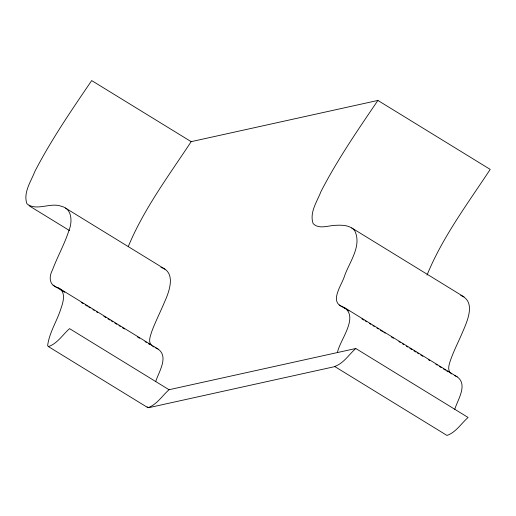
<?xml version="1.0" encoding="UTF-8"?>
<svg xmlns="http://www.w3.org/2000/svg" width="516" height="516" viewBox="0 0 516 516"><rect width="100%" height="100%" fill="white"/><g stroke="black" fill="none" stroke-linecap="round" stroke-linejoin="round"><path stroke-width="0.77" d="M128.245 246.609C143.938 208.806 168.764 175.653 191.159 141.661L377.899 100.433L490.2 169.396C467.709 203.62 442.599 236.941 427.022 275.08M337.509 352.293C339.818 339.999 359.8 316.418 343.411 307.104C328.35 302.492 341.96 284.903 344.501 276.079C349.455 261.941 362.226 245.797 354.673 230.588C350.287 225.247 342.656 224.976 336.297 225.286C328.763 225.228 319.294 229.801 313.16 223.647C309.207 212.624 317.172 201.459 320.997 191.5C337.406 159.631 357.807 130.045 377.899 100.433M155.709 381.601C158.612 372.075 169.119 356.833 158.077 349.068L58.598 287.98C49.504 285.851 48.407 277.627 52.419 270.087C57.469 256.639 64.597 244.029 69.015 230.33C72.401 222.009 72.305 208.696 61.468 206.316C50.31 202.027 36.584 211.566 26.942 203.788C22.988 192.758 30.947 181.6 34.772 171.641C51.187 139.772 71.582 110.185 91.68 80.573L191.159 141.661M454.751 409.336C457.653 399.81 468.167 384.568 457.124 376.803L344.823 307.839M355.782 348.5C348.977 354.46 343.514 363.535 334.652 366.47L446.953 435.427C455.815 432.492 461.278 423.417 468.083 417.457L355.782 348.5L169.035 389.722C162.23 395.682 156.774 404.757 147.905 407.692L48.427 346.604L47.627 345.636C49.304 332.388 57.244 320.759 61.101 308.052C63.365 301.789 66.048 291.875 58.598 287.98M148.66 407.705L335.406 366.476M48.427 346.604C57.289 343.669 62.752 334.594 69.557 328.634L169.035 389.722M460.711 295.391C476.855 301.796 466.632 322.577 461.917 333.652C457.873 343.037 453.151 352.164 449.933 361.89C448.668 365.767 447.346 371.423 451.616 373.965M160.947 267.404C176.472 272.119 169.229 291.811 164.488 302.137C160.431 311.877 155.613 321.294 151.898 331.175C150.608 335.555 147.75 341.392 151.446 345.352M454.28 375.39L457.124 376.803M155.239 347.655L158.077 349.068M152.568 346.23L153.852 346.971M351.738 227.937L464.032 296.9M339.315 305.001L345.475 308.787M346.849 309.632L348.9 310.89M361.91 318.882L363.967 320.139M365.334 320.984L366.702 321.823M369.443 323.506L370.81 324.345M372.868 325.609L374.235 326.447M376.977 328.131L378.344 328.969M380.402 330.234L382.453 331.491M383.827 332.336L385.194 333.175M391.354 336.961L393.411 338.225M398.887 341.586L400.261 342.424M402.312 343.688L403.68 344.527M406.421 346.21L407.788 347.055M409.846 348.313L411.897 349.577M413.955 350.835L416.006 352.099M417.38 352.938L418.747 353.783M420.798 355.04L422.856 356.304M428.332 359.665L429.705 360.51M435.865 364.29L437.233 365.135M439.29 366.392L441.341 367.656M443.399 368.921L445.45 370.178M446.824 371.023L448.191 371.862M65.513 208.077L164.991 269.165M29.025 205.716L69.505 230.575M53.09 285.142L64.758 292.301M81.218 302.415L83.276 303.679M85.334 304.943L87.398 306.207M88.765 307.046L90.139 307.891M92.886 309.574L94.254 310.419M96.311 311.683L97.685 312.528M103.858 316.314L105.915 317.579M107.979 318.843L110.037 320.107M111.404 320.952L112.778 321.791M114.836 323.055L116.893 324.319M118.951 325.583L120.325 326.428M122.382 327.692L124.44 328.956M137.475 336.961L139.533 338.225M145.022 341.592L146.396 342.437M148.453 343.701L149.827 344.546M147.105 406.724L147.905 407.692"/></g></svg>
